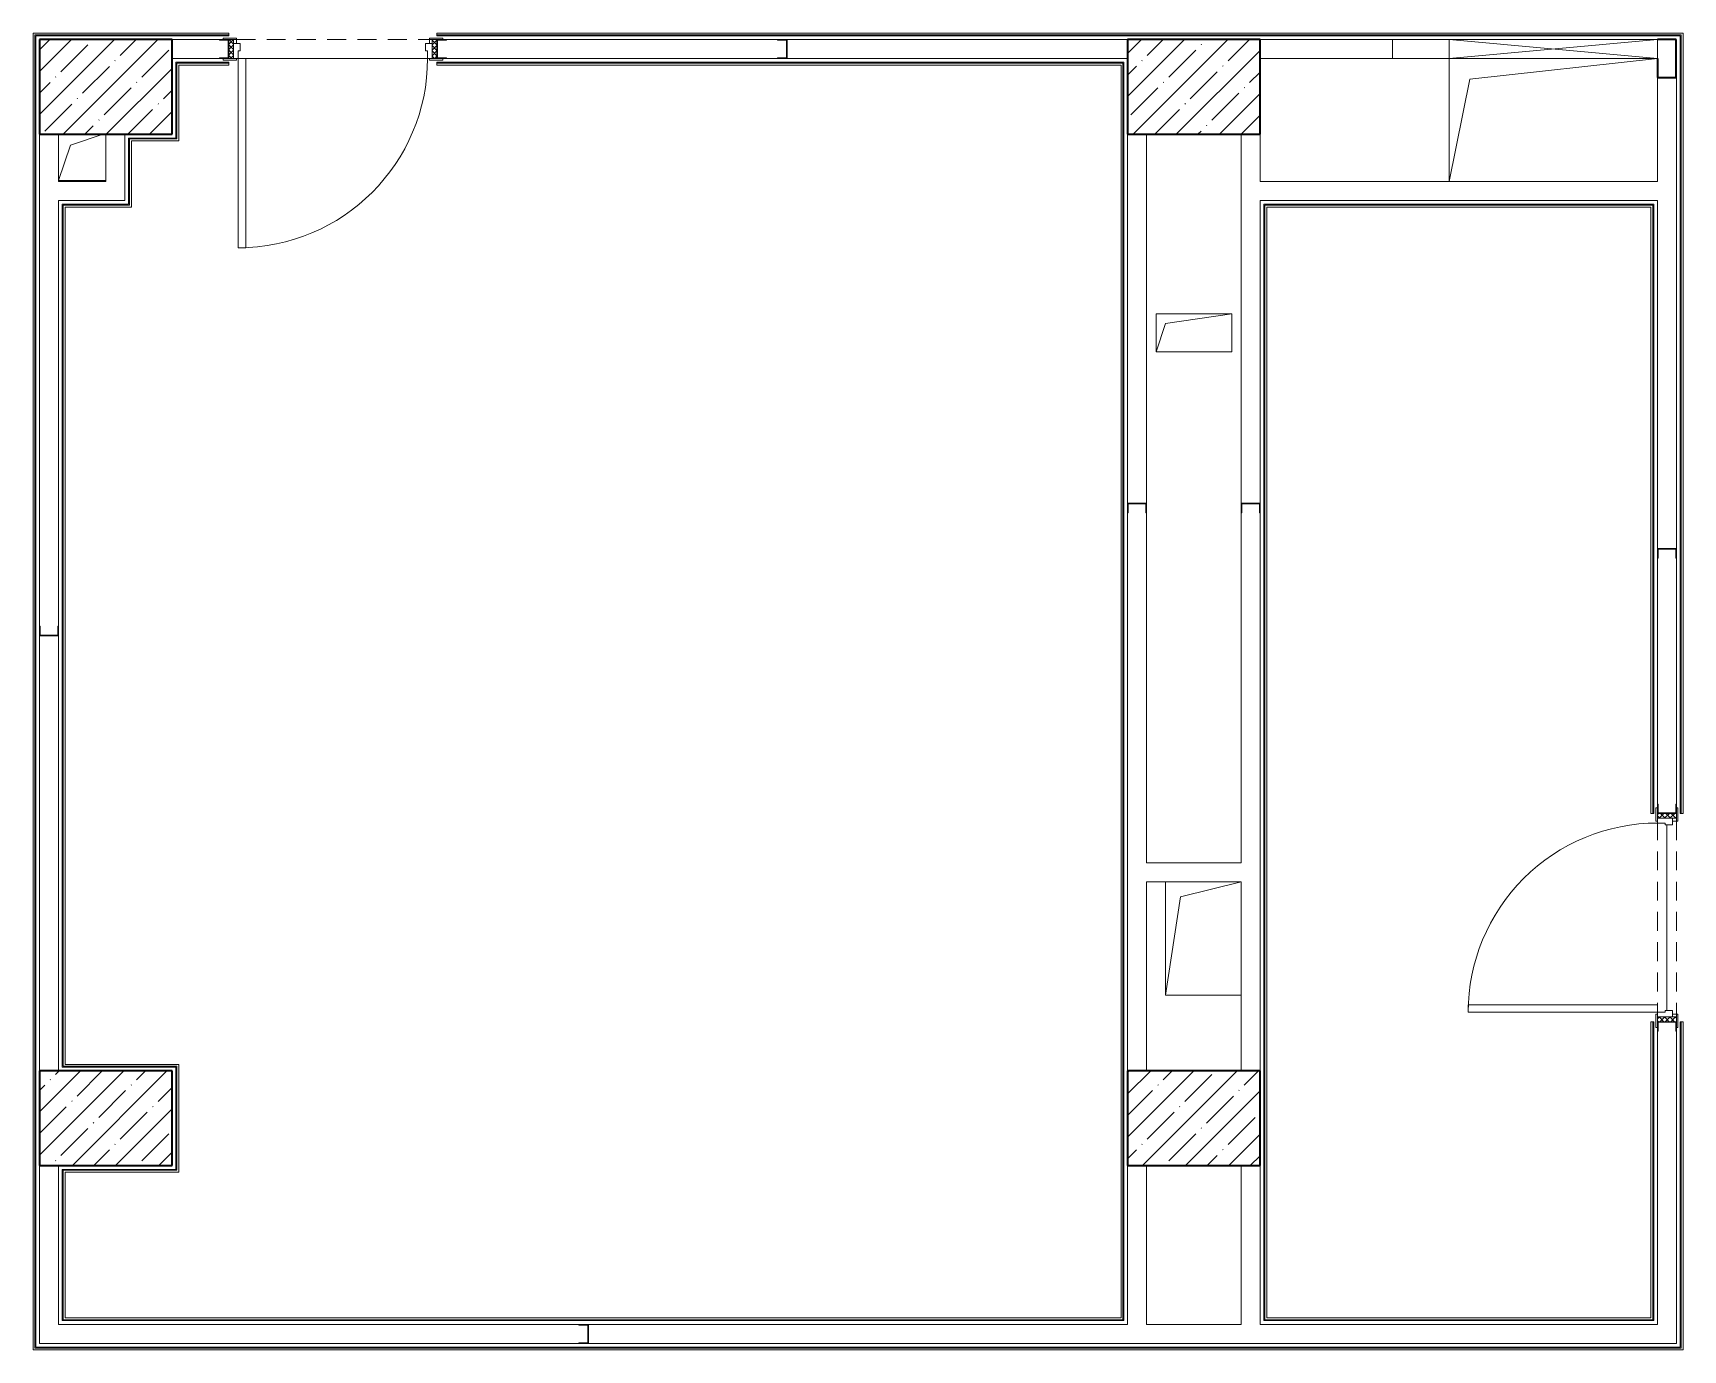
# Model space of a CAD drawing. Header units: millimetres. Extents: x 5993 to 95364, y 94667 to 143522.
# Drawn here: x 48561 to 49270, y 119707 to 120274 of the extents above; entities that cross this region are included whole.
import ezdxf

# ---------------------------------------------------------------- set-up
doc = ezdxf.new("R2010")
doc.units = ezdxf.units.MM
doc.linetypes.add('200_ШТРИХ_ш1п0_6_', pattern=[160, 100, -60])
for name, color, linetype, lineweight in [('0-2', 7, 'Continuous', 9), ('Двери', 7, 'Continuous', 9), ('Каркас_Импост', 7, 'Continuous', 13), ('Каркас_Импост-1', 7, 'Continuous', 9), ('Несущие колонны', 7, 'Continuous', 9), ('Несущие колонны-1', 7, 'Continuous', 35), ('Обобщенные модели', 7, 'Continuous', 9), ('Общие ребра', 7, 'Continuous', 9), ('Открывание-1', 7, 'Continuous', 9), ('Панель', 7, 'Continuous', 13), ('Перекрытия', 7, 'Continuous', 9), ('Перемычка_Пунктирные линии-1', 7, '200_ШТРИХ_ш1п0_6_', 9), ('Стены-1', 7, 'Continuous', 13), ('Элементы узлов', 7, 'Continuous', 9)]:
    doc.layers.add(name, color=color, linetype=linetype, lineweight=lineweight)
pattern_1 = [(135, (1751.41, 114.685), (-14.14214, -14.14214), []), (225, (1751.41, 114.685), (14.14214, -14.14214), [])]
pattern_2 = [(45, (-371.384, 114.685), (-14.1421, 14.1421), []), (135, (-371.384, 114.685), (-14.1421, -14.1421), [])]

# ---------------------------------------------------------------- blocks, each defined once
blk = doc.blocks.new('Дверь_СКБ_1Ст_Внутренняя_ШЕР - СОШ_Д-10__Дв_1100x2100h_Цеха пищеблока_EI30-27823164-АИ2_01_План напольных покрытий и плинтусов 1го этажа _Часть 1_')
at = {"layer": 'Двери'}
h = blk.add_hatch(dxfattribs=at)
h.set_pattern_fill('FP_76', color=256, style=0, pattern_type=2)
h.set_pattern_definition(pattern_1)
h.paths.add_polyline_path([(537.5, 47), (537.5, -50), (562.5, -50), (562.5, 50), (537.5, 50)], flags=0)
at = {"layer": 'Каркас_Импост-1'}
h = blk.add_hatch(dxfattribs=at)
h.set_pattern_fill('FP_77', color=256, style=0, pattern_type=2)
h.set_pattern_definition(pattern_2)
h.paths.add_polyline_path([(-537.5, 47), (-537.5, -50), (-512.5, -50), (-512.5, 50), (-537.5, 50)], flags=0)
at = {"layer": 'Каркас_Импост'}
for p, q in [((-497.5, 58), (-567.5, 58)), ((-567.5, 58), (-567.5, 50)), ((-512.5, 50), (-537.5, 50)), ((-537.5, 50), (-497.5, 50)), ((-487.5, 50), (-512.5, 50)), ((-512.5, 50), (-512.5, -30)), ((-512.5, -50), (-512.5, 50)), ((-497.5, 50), (-512.5, 50)), ((-512.5, 50), (-512.5, 49)), ((-512.5, 49), (-497.5, 49)), ((-497.5, 50), (-497.5, 58)), ((-497.5, 49), (-497.5, 50)), ((-487.5, 10), (-487.5, 50)), ((-477.5, 10), (-487.5, 10)), ((-477.5, -30), (-477.5, 10)), ((512.5, 10), (502.5, 10)), ((502.5, 10), (502.5, -30)), ((512.5, 50), (512.5, 10)), ((537.5, 50), (512.5, 50)), ((592.5, 58), (522.5, 58)), ((522.5, 58), (522.5, 50)), ((537.5, 50), (522.5, 50)), ((522.5, 50), (522.5, 49)), ((522.5, 50), (562.5, 50)), ((522.5, 49), (537.5, 49)), ((537.5, -30), (537.5, 50)), ((562.5, 50), (537.5, 50)), ((537.5, 50), (537.5, -50)), ((537.5, 49), (537.5, 50)), ((592.5, 50), (592.5, 58)), ((-567.5, -50), (-567.5, -58)), ((-567.5, -58), (-497.5, -58)), ((-537.5, -50), (-512.5, -50)), ((-497.5, -50), (-537.5, -50)), ((-512.5, -30), (-477.5, -30)), ((-497.5, -30), (-512.5, -30)), ((-512.5, -30), (-512.5, -50)), ((-512.5, -50), (-497.5, -50)), ((-497.5, -50), (-497.5, -30)), ((-497.5, -58), (-497.5, -50)), ((502.5, -30), (537.5, -30)), ((537.5, -30), (522.5, -30)), ((522.5, -30), (522.5, -50)), ((522.5, -50), (537.5, -50)), ((562.5, -50), (522.5, -50)), ((522.5, -50), (522.5, -58)), ((522.5, -58), (592.5, -58)), ((537.5, -50), (537.5, -30)), ((537.5, -50), (562.5, -50)), ((592.5, -58), (592.5, -50))]:
    blk.add_line(p, q, dxfattribs=at)
at = {"layer": 'Открывание-1'}
blk.add_arc((-487.5, 50), 1000, 360, 90, dxfattribs=at)
at = {"layer": 'Панель'}
for p, q in [((-487.5, 1050), (-487.5, 50)), ((-447.5, 1050), (-487.5, 1050)), ((-447.5, 50), (-447.5, 1050)), ((-487.5, 50), (-447.5, 50))]:
    blk.add_line(p, q, dxfattribs=at)
blk = doc.blocks.new('Дверь_СКБ_1Ст_Внутренняя_ШЕР - СОШ_Д-10__Дв_1100x2100h_Цеха пищеблока_EI30-27822588-АИ2_01_План напольных покрытий и плинтусов 1го этажа _Часть 1_')
at = {"layer": 'Двери'}
h = blk.add_hatch(dxfattribs=at)
h.set_pattern_fill('FP_76', color=256, style=0, pattern_type=2)
h.set_pattern_definition(pattern_1)
h.paths.add_polyline_path([(562.5, 50), (537.5, 50), (537.5, -50), (562.5, -50), (562.5, 47)], flags=0)
at = {"layer": 'Каркас_Импост-1'}
h = blk.add_hatch(dxfattribs=at)
h.set_pattern_fill('FP_77', color=256, style=0, pattern_type=2)
h.set_pattern_definition(pattern_2)
h.paths.add_polyline_path([(-512.5, -50), (-512.5, 50), (-537.5, 50), (-537.5, -50)], flags=0)
at = {"layer": 'Каркас_Импост'}
for p, q in [((-497.5, 58), (-567.5, 58)), ((-567.5, 58), (-567.5, 50)), ((-512.5, 50), (-537.5, 50)), ((-537.5, 50), (-497.5, 50)), ((-487.5, 50), (-512.5, 50)), ((-512.5, 50), (-512.5, -30)), ((-512.5, -50), (-512.5, 50)), ((-497.5, 50), (-512.5, 50)), ((-512.5, 50), (-512.5, 49)), ((-512.5, 49), (-497.5, 49)), ((-497.5, 50), (-497.5, 58)), ((-497.5, 49), (-497.5, 50)), ((-487.5, 10), (-487.5, 50)), ((-477.5, 10), (-487.5, 10)), ((-477.5, -30), (-477.5, 10)), ((512.5, 10), (502.5, 10)), ((502.5, 10), (502.5, -30)), ((512.5, 50), (512.5, 10)), ((537.5, 50), (512.5, 50)), ((592.5, 58), (522.5, 58)), ((522.5, 58), (522.5, 50)), ((537.5, 50), (522.5, 50)), ((522.5, 50), (522.5, 49)), ((522.5, 50), (562.5, 50)), ((522.5, 49), (537.5, 49)), ((537.5, -30), (537.5, 50)), ((562.5, 50), (537.5, 50)), ((537.5, 50), (537.5, -50)), ((537.5, 49), (537.5, 50)), ((592.5, 50), (592.5, 58)), ((-567.5, -50), (-567.5, -58)), ((-567.5, -58), (-497.5, -58)), ((-537.5, -50), (-512.5, -50)), ((-497.5, -50), (-537.5, -50)), ((-512.5, -30), (-477.5, -30)), ((-497.5, -30), (-512.5, -30)), ((-512.5, -30), (-512.5, -50)), ((-512.5, -50), (-497.5, -50)), ((-497.5, -50), (-497.5, -30)), ((-497.5, -58), (-497.5, -50)), ((502.5, -30), (537.5, -30)), ((537.5, -30), (522.5, -30)), ((522.5, -30), (522.5, -50)), ((522.5, -50), (537.5, -50)), ((562.5, -50), (522.5, -50)), ((522.5, -50), (522.5, -58)), ((522.5, -58), (592.5, -58)), ((537.5, -50), (537.5, -30)), ((537.5, -50), (562.5, -50)), ((592.5, -58), (592.5, -50))]:
    blk.add_line(p, q, dxfattribs=at)
at = {"layer": 'Открывание-1'}
blk.add_arc((512.5, 50), 1000, 90, 180, dxfattribs=at)
at = {"layer": 'Панель'}
for p, q in [((512.5, 1050), (472.5, 1050)), ((472.5, 1050), (472.5, 50)), ((512.5, 50), (512.5, 1050)), ((472.5, 50), (512.5, 50))]:
    blk.add_line(p, q, dxfattribs=at)
blk = doc.blocks.new('BSC_Колонна _Прямоугольная - 500х700-V146-АИ2_01_План напольных покрытий и плинтусов 1го этажа _Часть 1_')
at = {"layer": 'Несущие колонны'}
h = blk.add_hatch(dxfattribs=at)
h.set_pattern_fill('FP_184', color=256, style=0, pattern_type=2)
h.set_pattern_definition([(315, (-71950, 85500), (114.04925, 114.04925), []), (315, (-71950, 85385.95), (114.04925, 114.04925), [201.613, -40.323, 3.353, -36.97])])
h.paths.add_polyline_path([(-250, 350), (-250, -350), (250, -350), (250, 350)], flags=0)
at = {"layer": 'Несущие колонны-1'}
for p, q in [((250, 350), (-250, 350)), ((-250, 350), (-250, -350)), ((250, -350), (250, 350)), ((-250, -350), (250, -350))]:
    blk.add_line(p, q, dxfattribs=at)
blk = doc.blocks.new('BSC_Колонна _Прямоугольная - 500х700-V147-АИ2_01_План напольных покрытий и плинтусов 1го этажа _Часть 1_')
at = {"layer": 'Несущие колонны'}
h = blk.add_hatch(dxfattribs=at)
h.set_pattern_fill('FP_185', color=256, style=0, pattern_type=2)
h.set_pattern_definition([(315, (-71950, 91250), (114.04925, 114.04925), []), (315, (-71950, 91135.95), (114.04925, 114.04925), [201.613, -40.323, 3.353, -36.97])])
h.paths.add_polyline_path([(-250, 350), (-250, -350), (250, -350), (250, 350)], flags=0)
at = {"layer": 'Несущие колонны-1'}
for p, q in [((250, 350), (-250, 350)), ((-250, 350), (-250, -350)), ((250, -350), (250, 350)), ((-250, -350), (250, -350))]:
    blk.add_line(p, q, dxfattribs=at)
blk = doc.blocks.new('BSC_Колонна _Прямоугольная - 500х700-V149-АИ2_01_План напольных покрытий и плинтусов 1го этажа _Часть 1_')
at = {"layer": 'Несущие колонны'}
h = blk.add_hatch(dxfattribs=at)
h.set_pattern_fill('FP_187', color=256, style=0, pattern_type=2)
h.set_pattern_definition([(315, (-77400, 85500), (114.04925, 114.04925), []), (315, (-77400, 85385.95), (114.04925, 114.04925), [201.613, -40.323, 3.353, -36.97])])
h.paths.add_polyline_path([(-250, 350), (-250, -350), (250, -350), (250, 350)], flags=0)
at = {"layer": 'Несущие колонны-1'}
for p, q in [((250, 350), (-250, 350)), ((-250, 350), (-250, -350)), ((250, -350), (250, 350)), ((-250, -350), (250, -350))]:
    blk.add_line(p, q, dxfattribs=at)
blk = doc.blocks.new('BSC_Колонна _Прямоугольная - 500х700-V150-АИ2_01_План напольных покрытий и плинтусов 1го этажа _Часть 1_')
at = {"layer": 'Несущие колонны'}
h = blk.add_hatch(dxfattribs=at)
h.set_pattern_fill('FP_188', color=256, style=0, pattern_type=2)
h.set_pattern_definition([(315, (-77400, 91250), (114.04925, 114.04925), []), (315, (-77400, 91135.95), (114.04925, 114.04925), [201.613, -40.323, 3.353, -36.97])])
h.paths.add_polyline_path([(-250, 350), (-250, -350), (250, -350), (250, 350)], flags=0)
at = {"layer": 'Несущие колонны-1'}
for p, q in [((250, 350), (-250, 350)), ((-250, 350), (-250, -350)), ((250, -350), (250, 350)), ((-250, -350), (250, -350))]:
    blk.add_line(p, q, dxfattribs=at)
blk = doc.blocks.new('154_Фахверк_СКБ_Швеллер - Тип_100_4010-27789772-АИ2_01_План напольных покрытий и плинтусов 1го этажа _Часть 1_')
at = {"layer": 'Обобщенные модели'}
for p, q in [((175, 50), (125, 50)), ((125, 50), (125, -50)), ((128, 47), (175, 47)), ((128, -47), (128, 47)), ((175, 47), (175, 50)), ((125, -50), (175, -50)), ((175, -47), (128, -47)), ((175, -50), (175, -47))]:
    blk.add_line(p, q, dxfattribs=at)
blk = doc.blocks.new('154_Фахверк_СКБ_Швеллер - Тип_100_3600-27825154-АИ2_01_План напольных покрытий и плинтусов 1го этажа _Часть 1_')
at = {"layer": 'Обобщенные модели'}
for p, q in [((175, 50), (125, 50)), ((125, 50), (125, -50)), ((128, 47), (175, 47)), ((128, -47), (128, 47)), ((175, 47), (175, 50)), ((125, -50), (175, -50)), ((175, -47), (128, -47)), ((175, -50), (175, -47))]:
    blk.add_line(p, q, dxfattribs=at)
blk = doc.blocks.new('АР_Перемычка - АР_Перемычка-27822017-АИ2_01_План напольных покрытий и плинтусов 1го этажа _Часть 1_')
at = {"layer": 'Перемычка_Пунктирные линии-1'}
for p, q in [((0, 50), (1100, 50)), ((0, -50), (1100, -50))]:
    blk.add_line(p, q, dxfattribs=at)
blk = doc.blocks.new('AR_Отверстие прямоугольное _в плите_ - AR_Отверстие прямоугольное _в плите_-30602863-АИ2_01_План напольных покрытий и плинтусов 1го этажа _Часть 1_')
at = {"layer": 'Обобщенные модели'}
for p, q in [((-550, 325), (-550, -325)), ((-441.7, 216.7), (550, 325)), ((-550, -325), (-441.7, 216.7)), ((550, -325), (550, 225))]:
    blk.add_line(p, q, dxfattribs=at)
blk = doc.blocks.new('AR_Отверстие прямоугольное _в плите_ - AR_Отверстие прямоугольное _в плите_-30552564-АИ2_01_План напольных покрытий и плинтусов 1го этажа _Часть 1_')
at = {"layer": 'Обобщенные модели'}
for p, q in [((200, 300), (-200, 300)), ((-200, 300), (-200, -300)), ((-120, 220), (200, 300)), ((-200, -300), (-120, 220)), ((-200, -300), (200, -300))]:
    blk.add_line(p, q, dxfattribs=at)
blk = doc.blocks.new('AR_Отверстие прямоугольное _в плите_ - AR_Отверстие прямоугольное _в плите_-V286-АИ2_01_План напольных покрытий и плинтусов 1го этажа _Часть 1_')
at = {"layer": 'Обобщенные модели'}
for p, q in [((-62.5, 62.5), (110, 120)), ((-125, -125), (-62.5, 62.5)), ((-125, -125), (125, -125))]:
    blk.add_line(p, q, dxfattribs=at)
blk = doc.blocks.new('AR_Отверстие прямоугольное _в плите_ - AR_Отверстие прямоугольное _в плите_-V225-АИ2_01_План напольных покрытий и плинтусов 1го этажа _Часть 1_')
at = {"layer": 'Обобщенные модели'}
for p, q in [((200, 100), (-200, 100)), ((-200, 100), (-200, -100)), ((-150, 50), (200, 100)), ((200, -100), (200, 100)), ((-200, -100), (-150, 50)), ((-200, -100), (200, -100))]:
    blk.add_line(p, q, dxfattribs=at)
blk = doc.blocks.new('AR_Отверстие прямоугольное _в стене_ - AR_Отверстие прямоугольное _в стене__ОВ-36787329-АИ2_01_План напольных покрытий и плинтусов 1го этажа _Часть 1_')
at = {"layer": 'Элементы узлов'}
for p, q in [((-550, -50), (-550, 50)), ((-550, 50), (550, 50)), ((550, 50), (-550, -50)), ((-550, 50), (550, -50)), ((550, 50), (-550, 50)), ((-550, 50), (-550, -50)), ((550, 50), (550, -50)), ((550, -50), (550, 50)), ((550, -50), (-550, -50)), ((-550, -50), (550, -50))]:
    blk.add_line(p, q, dxfattribs=at)
blk = doc.blocks.new('АР_Перемычка - АР_Перемычка-36787364-АИ2_01_План напольных покрытий и плинтусов 1го этажа _Часть 1_')
at = {"layer": 'Обобщенные модели'}
blk.add_line((-300, -50), (-298, -50), dxfattribs=at)
at = {"layer": 'Перемычка_Пунктирные линии-1'}
for p, q in [((-300, 50), (1100, 50)), ((-300, -50), (-300, 50)), ((1100, 50), (1100, -50)), ((-300, -50), (1100, -50))]:
    blk.add_line(p, q, dxfattribs=at)
blk = doc.blocks.new('BSC_Колонна _Прямоугольная1 - 200х100 _металл_-V304-АИ2_01_План напольных покрытий и плинтусов 1го этажа _Часть 1_')
at = {"layer": 'Несущие колонны-1'}
for p, q in [((100, 50), (-100, 50)), ((-100, 50), (-100, -49.5)), ((100, -50), (100, 50)), ((0, -50), (100, -50))]:
    blk.add_line(p, q, dxfattribs=at)

msp = doc.modelspace()

# ---------------------------------------------------------------- linework, layer by layer
at = {"layer": 'Общие ребра'}
for p, q in [((48561.46, 119708.29), (48561.46, 120272.77)), ((48561.46, 120272.77), (48561.87, 120272.77)), ((48561.87, 120272.77), (48644.89, 120272.77)), ((48734.43, 120272.77), (49269.6, 120272.77)), ((49269.6, 120272.77), (49269.6, 120272.36)), ((49269.6, 120272.36), (49269.6, 119937.83)), ((48622.51, 120228), (48622.51, 120260.56)), ((48622.51, 120260.56), (48623.32, 120260.56)), ((48623.32, 120260.56), (48644.89, 120260.56)), ((48734.43, 120260.56), (49028.67, 120260.56)), ((49028.67, 120260.56), (49029.49, 120260.56)), ((49029.49, 120260.56), (49029.49, 119720.91)), ((48602.16, 120228), (48622.1, 120228)), ((48602.16, 120227.19), (48602.16, 120228)), ((48622.51, 120228), (48622.1, 120228)), ((48602.16, 120199.92), (48602.16, 120227.19)), ((48573.67, 119829.13), (48573.67, 120199.51)), ((48573.67, 120199.51), (48574.49, 120199.51)), ((48574.49, 120199.51), (48602.16, 120199.51)), ((48602.16, 120199.92), (48602.16, 120199.51)), ((49090.53, 119720.09), (49090.53, 120199.51)), ((49090.53, 120199.51), (49091.35, 120199.51)), ((49091.35, 120199.51), (49256.58, 120199.51)), ((49256.58, 120199.51), (49257.39, 120199.51)), ((49257.39, 120199.51), (49257.39, 119937.83)), ((49257.39, 119848.29), (49257.39, 119720.91)), ((49269.6, 119848.29), (49269.6, 119708.29)), ((48574.49, 119829.13), (48573.67, 119829.13)), ((48622.1, 119829.13), (48574.49, 119829.13)), ((48622.1, 119829.13), (48622.51, 119829.13)), ((48622.51, 119784.77), (48622.51, 119829.13)), ((48573.67, 119784.37), (48622.51, 119784.37)), ((48573.67, 119783.55), (48573.67, 119784.37)), ((48573.67, 119720.09), (48573.67, 119783.55)), ((48622.51, 119784.77), (48622.51, 119784.37)), ((48574.49, 119720.09), (48573.67, 119720.09)), ((49029.49, 119720.09), (48574.49, 119720.09)), ((49029.49, 119720.91), (49029.49, 119720.09)), ((49091.35, 119720.09), (49090.53, 119720.09)), ((49257.39, 119720.09), (49091.35, 119720.09)), ((49257.39, 119720.91), (49257.39, 119720.09)), ((48561.46, 119707.88), (48561.46, 119708.29)), ((49269.6, 119707.88), (48561.46, 119707.88)), ((49269.6, 119708.29), (49269.6, 119707.88))]:
    msp.add_line(p, q, dxfattribs=at)
at = {"layer": 'Перекрытия'}
for p, q in [((48652.22, 120262.59), (48730.36, 120262.59)), ((48730.36, 120262.59), (48652.22, 120262.59)), ((49263.5, 119932.94), (49263.5, 119853.17))]:
    msp.add_line(p, q, dxfattribs=at)
at = {"layer": 'Стены-1'}
for p, q in [((48560.65, 120273.58), (48560.65, 119708.29)), ((48561.46, 120273.58), (48560.65, 120273.58)), ((48561.87, 120273.58), (48561.46, 120273.58)), ((48644.89, 120273.58), (48561.87, 120273.58)), ((48561.87, 119708.29), (48561.87, 120272.36)), ((48561.87, 120272.36), (48644.89, 120272.36)), ((48640.82, 120270.73), (48620.47, 120270.73)), ((48644.89, 120272.36), (48644.89, 120273.58)), ((49270.42, 120273.58), (48734.43, 120273.58)), ((48734.43, 120273.58), (48734.43, 120272.36)), ((48734.43, 120272.36), (49269.2, 120272.36)), ((48880.94, 120270.73), (48738.5, 120270.73)), ((49031.52, 120270.73), (48885.01, 120270.73)), ((49169.89, 120270.73), (49088.5, 120270.73)), ((49267.57, 120262.59), (49267.57, 120270.73)), ((49269.2, 120272.36), (49269.2, 119937.83)), ((49270.42, 120272.77), (49270.42, 120273.58)), ((49270.42, 120272.36), (49270.42, 120272.77)), ((49270.42, 119937.83), (49270.42, 120272.36)), ((48620.47, 120262.59), (48640.82, 120262.59)), ((48622.1, 120260.97), (48622.1, 120228.41)), ((48622.51, 120260.97), (48622.1, 120260.97)), ((48623.32, 120260.97), (48622.51, 120260.97)), ((48644.89, 120260.97), (48623.32, 120260.97)), ((48623.32, 120227.19), (48623.32, 120259.75)), ((48623.32, 120259.75), (48644.89, 120259.75)), ((48644.89, 120259.75), (48644.89, 120260.97)), ((49028.67, 120260.97), (48734.43, 120260.97)), ((48734.43, 120260.97), (48734.43, 120259.75)), ((48734.43, 120259.75), (49028.67, 120259.75)), ((48738.5, 120262.59), (48880.94, 120262.59)), ((48885.01, 120262.59), (49031.52, 120262.59)), ((49029.49, 120260.97), (49028.67, 120260.97)), ((49028.67, 120259.75), (49028.67, 119720.91)), ((49029.89, 120260.97), (49029.49, 120260.97)), ((49029.89, 119720.91), (49029.89, 120260.97)), ((49088.5, 120262.59), (49169.89, 120262.59)), ((49267.57, 120051.78), (49267.57, 120262.59)), ((49259.43, 120254.45), (49259.43, 120209.69)), ((48563.5, 120230.04), (48563.5, 120018.41)), ((48571.64, 120209.69), (48571.64, 120230.04)), ((48591.99, 120230.04), (48591.99, 120209.69)), ((48600.12, 120201.55), (48600.12, 120230.04)), ((48622.1, 120228.41), (48601.75, 120228.41)), ((48601.75, 120228.41), (48601.75, 120228)), ((48601.75, 120228), (48601.75, 120227.19)), ((49031.52, 120230.04), (49031.52, 120071.31)), ((49039.66, 120071.31), (49039.66, 120230.04)), ((49080.36, 120230.04), (49080.36, 120071.31)), ((49088.5, 120209.69), (49088.5, 120230.04)), ((48601.75, 120227.19), (48601.75, 120199.92)), ((48602.97, 120227.19), (48622.1, 120227.19)), ((48602.97, 120199.92), (48602.97, 120227.19)), ((48622.1, 120227.19), (48622.51, 120227.19)), ((48622.51, 120227.19), (48623.32, 120227.19)), ((48591.99, 120209.69), (48571.64, 120209.69)), ((49259.43, 120209.69), (49088.5, 120209.69)), ((48571.64, 120018.41), (48571.64, 120201.55)), ((48571.64, 120201.55), (48591.99, 120201.55)), ((48573.26, 120199.92), (48573.26, 119828.73)), ((48573.67, 120199.92), (48573.26, 120199.92)), ((48574.49, 120199.92), (48573.67, 120199.92)), ((48601.75, 120199.92), (48574.49, 120199.92)), ((48591.99, 120201.55), (48600.12, 120201.55)), ((48602.97, 120199.51), (48602.97, 120199.92)), ((48602.97, 120198.7), (48602.97, 120199.51)), ((49088.5, 120071.31), (49088.5, 120201.55)), ((49088.5, 120201.55), (49259.43, 120201.55)), ((49090.13, 120199.92), (49090.13, 119719.69)), ((49090.53, 120199.92), (49090.13, 120199.92)), ((49091.35, 120199.92), (49090.53, 120199.92)), ((49256.58, 120199.92), (49091.35, 120199.92)), ((49257.39, 120199.92), (49256.58, 120199.92)), ((49257.8, 120199.92), (49257.39, 120199.92)), ((49257.8, 119937.83), (49257.8, 120199.92)), ((49259.43, 120201.55), (49259.43, 120051.78)), ((48574.49, 119829.95), (48574.49, 120198.7)), ((48574.49, 120198.7), (48602.97, 120198.7)), ((49091.35, 119720.91), (49091.35, 120198.7)), ((49091.35, 120198.7), (49256.58, 120198.7)), ((49256.58, 120198.7), (49256.58, 119937.83)), ((49031.52, 120067.24), (49031.52, 119827.13)), ((49039.66, 119916.66), (49039.66, 120067.24)), ((49080.36, 120067.24), (49080.36, 119916.66)), ((49088.5, 119827.13), (49088.5, 120067.24)), ((49259.43, 120047.71), (49259.43, 119941.9)), ((49267.57, 119941.9), (49267.57, 120047.71)), ((48563.5, 120014.34), (48563.5, 119827.13)), ((48571.64, 119827.13), (48571.64, 120014.34)), ((49256.58, 119937.83), (49257.8, 119937.83)), ((49269.2, 119937.83), (49270.42, 119937.83)), ((49080.36, 119916.66), (49039.66, 119916.66)), ((49039.66, 119908.52), (49080.36, 119908.52)), ((49039.66, 119827.13), (49039.66, 119908.52)), ((49080.36, 119908.52), (49080.36, 119827.13)), ((49257.8, 119848.29), (49256.58, 119848.29)), ((49256.58, 119848.29), (49256.58, 119720.91)), ((49257.8, 119720.91), (49257.8, 119848.29)), ((49270.42, 119848.29), (49269.2, 119848.29)), ((49269.2, 119848.29), (49269.2, 119708.29)), ((49270.42, 119708.29), (49270.42, 119848.29)), ((49259.43, 119844.22), (49259.43, 119718.06)), ((49267.57, 119709.92), (49267.57, 119844.22)), ((48573.26, 119828.73), (48573.67, 119828.73)), ((48573.67, 119828.73), (48574.49, 119828.73)), ((48622.1, 119829.95), (48574.49, 119829.95)), ((48574.49, 119828.73), (48622.1, 119828.73)), ((48622.51, 119829.95), (48622.1, 119829.95)), ((48622.1, 119828.73), (48622.1, 119784.77)), ((48623.32, 119829.95), (48622.51, 119829.95)), ((48623.32, 119784.77), (48623.32, 119829.95)), ((48571.64, 119786.4), (48563.5, 119786.4)), ((48563.5, 119786.4), (48563.5, 119718.06)), ((48571.64, 119718.06), (48571.64, 119786.4)), ((48622.1, 119784.77), (48573.26, 119784.77)), ((48573.26, 119784.77), (48573.26, 119784.37)), ((48573.26, 119784.37), (48573.26, 119783.55)), ((48573.26, 119783.55), (48573.26, 119719.69)), ((48574.49, 119783.55), (48623.32, 119783.55)), ((48574.49, 119720.91), (48574.49, 119783.55)), ((48623.32, 119784.37), (48623.32, 119784.77)), ((48623.32, 119783.55), (48623.32, 119784.37)), ((49031.52, 119786.43), (49031.52, 119718.06)), ((49039.66, 119718.06), (49039.66, 119786.43)), ((49080.36, 119786.4), (49080.36, 119718.06)), ((49088.5, 119786.4), (49080.36, 119786.4)), ((49088.5, 119718.06), (49088.5, 119786.4)), ((48563.5, 119718.06), (48563.5, 119709.92)), ((48795.47, 119718.06), (48571.64, 119718.06)), ((48573.26, 119719.69), (48573.67, 119719.69)), ((48573.67, 119719.69), (48574.49, 119719.69)), ((49028.67, 119720.91), (48574.49, 119720.91)), ((48574.49, 119719.69), (49029.89, 119719.69)), ((49031.52, 119718.06), (48799.54, 119718.06)), ((49029.89, 119720.09), (49029.89, 119720.91)), ((49029.89, 119719.69), (49029.89, 119720.09)), ((49080.36, 119718.06), (49039.66, 119718.06)), ((49259.43, 119718.06), (49088.5, 119718.06)), ((49090.13, 119719.69), (49090.53, 119719.69)), ((49090.53, 119719.69), (49091.35, 119719.69)), ((49256.58, 119720.91), (49091.35, 119720.91)), ((49091.35, 119719.69), (49257.8, 119719.69)), ((49257.8, 119720.09), (49257.8, 119720.91)), ((49257.8, 119719.69), (49257.8, 119720.09)), ((48563.5, 119709.92), (48795.47, 119709.92)), ((48799.54, 119709.92), (49259.43, 119709.92)), ((49259.43, 119709.92), (49267.57, 119709.92)), ((48560.65, 119708.29), (48560.65, 119707.88)), ((48560.65, 119707.88), (48560.65, 119707.07)), ((48560.65, 119707.07), (49270.42, 119707.07)), ((49269.2, 119708.29), (48561.87, 119708.29)), ((49270.42, 119707.88), (49270.42, 119708.29)), ((49270.42, 119707.07), (49270.42, 119707.88))]:
    msp.add_line(p, q, dxfattribs=at)

# ---------------------------------------------------------------- block references
at = {"layer": '0-2', "xscale": 0.08139549610658335, "yscale": 0.08139549610658335, "zscale": 0.08139549610658335}
for name, p, rotation in [('BSC_Колонна _Прямоугольная - 500х700-V149-АИ2_01_План напольных покрытий и плинтусов 1го этажа _Часть 1_', (48591.99, 120250.38), 89.9999999999999), ('154_Фахверк_СКБ_Швеллер - Тип_100_3600-27825154-АИ2_01_План напольных покрытий и плинтусов 1го этажа _Часть 1_', (48655.07, 120266.66), 180), ('Дверь_СКБ_1Ст_Внутренняя_ШЕР - СОШ_Д-10__Дв_1100x2100h_Цеха пищеблока_EI30-27822588-АИ2_01_План напольных покрытий и плинтусов 1го этажа _Часть 1_', (48690.68, 120266.66), 180), ('АР_Перемычка - АР_Перемычка-27822017-АИ2_01_План напольных покрытий и плинтусов 1го этажа _Часть 1_', (48734.43, 120266.66), 180), ('154_Фахверк_СКБ_Швеллер - Тип_100_3600-27825154-АИ2_01_План напольных покрытий и плинтусов 1го этажа _Часть 1_', (48895.18, 120266.66), 180), ('BSC_Колонна _Прямоугольная - 500х700-V150-АИ2_01_План напольных покрытий и плинтусов 1го этажа _Часть 1_', (49060.01, 120250.38), 89.9999999999999), ('BSC_Колонна _Прямоугольная1 - 200х100 _металл_-V304-АИ2_01_План напольных покрытий и плинтусов 1го этажа _Часть 1_', (49263.46, 120262.59), 269.9999999999983), ('154_Фахверк_СКБ_Швеллер - Тип_100_4010-27789772-АИ2_01_План напольных покрытий и плинтусов 1го этажа _Часть 1_', (49035.59, 120081.49), 270), ('154_Фахверк_СКБ_Швеллер - Тип_100_4010-27789772-АИ2_01_План напольных покрытий и плинтусов 1го этажа _Часть 1_', (49084.43, 120081.49), 269.9999999999998), ('154_Фахверк_СКБ_Швеллер - Тип_100_4010-27789772-АИ2_01_План напольных покрытий и плинтусов 1го этажа _Часть 1_', (49263.5, 120061.95), 269.9999999999998), ('154_Фахверк_СКБ_Швеллер - Тип_100_4010-27789772-АИ2_01_План напольных покрытий и плинтусов 1го этажа _Часть 1_', (48567.57, 120004.16), 89.99999999999986), ('Дверь_СКБ_1Ст_Внутренняя_ШЕР - СОШ_Д-10__Дв_1100x2100h_Цеха пищеблока_EI30-27823164-АИ2_01_План напольных покрытий и плинтусов 1го этажа _Часть 1_', (49263.5, 119892.04), 89.99999999999986), ('154_Фахверк_СКБ_Швеллер - Тип_100_4010-27789772-АИ2_01_План напольных покрытий и плинтусов 1го этажа _Часть 1_', (49263.5, 119927.65), 89.99999999999986), ('АР_Перемычка - АР_Перемычка-27822017-АИ2_01_План напольных покрытий и плинтусов 1го этажа _Часть 1_', (49263.5, 119848.29), 89.99999999999986), ('154_Фахверк_СКБ_Швеллер - Тип_100_4010-27789772-АИ2_01_План напольных покрытий и плинтусов 1го этажа _Часть 1_', (49263.5, 119858.47), 269.9999999999998), ('BSC_Колонна _Прямоугольная - 500х700-V146-АИ2_01_План напольных покрытий и плинтусов 1го этажа _Часть 1_', (48591.99, 119806.78), 89.9999999999999), ('BSC_Колонна _Прямоугольная - 500х700-V147-АИ2_01_План напольных покрытий и плинтусов 1го этажа _Часть 1_', (49060.01, 119806.78), 89.9999999999999), ('154_Фахверк_СКБ_Швеллер - Тип_100_4010-27789772-АИ2_01_План напольных покрытий и плинтусов 1го этажа _Часть 1_', (48809.72, 119713.99), 180)]:
    msp.add_blockref(name, p, dxfattribs=dict(at, rotation=rotation))
for name, p in [('154_Фахверк_СКБ_Швеллер - Тип_100_3600-27825154-АИ2_01_План напольных покрытий и плинтусов 1го этажа _Часть 1_', (48724.25, 120266.66)), ('АР_Перемычка - АР_Перемычка-36787364-АИ2_01_План напольных покрытий и плинтусов 1го этажа _Часть 1_', (49169.89, 120266.66)), ('AR_Отверстие прямоугольное _в стене_ - AR_Отверстие прямоугольное _в стене__ОВ-36787329-АИ2_01_План напольных покрытий и плинтусов 1го этажа _Часть 1_', (49214.66, 120266.66)), ('AR_Отверстие прямоугольное _в плите_ - AR_Отверстие прямоугольное _в плите_-30602863-АИ2_01_План напольных покрытий и плинтусов 1го этажа _Часть 1_', (49214.62, 120236.14)), ('AR_Отверстие прямоугольное _в плите_ - AR_Отверстие прямоугольное _в плите_-V286-АИ2_01_План напольных покрытий и плинтусов 1го этажа _Часть 1_', (48581.81, 120220.27)), ('AR_Отверстие прямоугольное _в плите_ - AR_Отверстие прямоугольное _в плите_-V225-АИ2_01_План напольных покрытий и плинтусов 1го этажа _Часть 1_', (49060.01, 120144.57)), ('AR_Отверстие прямоугольное _в плите_ - AR_Отверстие прямоугольное _в плите_-30552564-АИ2_01_План напольных покрытий и плинтусов 1го этажа _Часть 1_', (49064.08, 119884.08))]:
    msp.add_blockref(name, p, dxfattribs=at)

doc.saveas('drawing.dxf')
